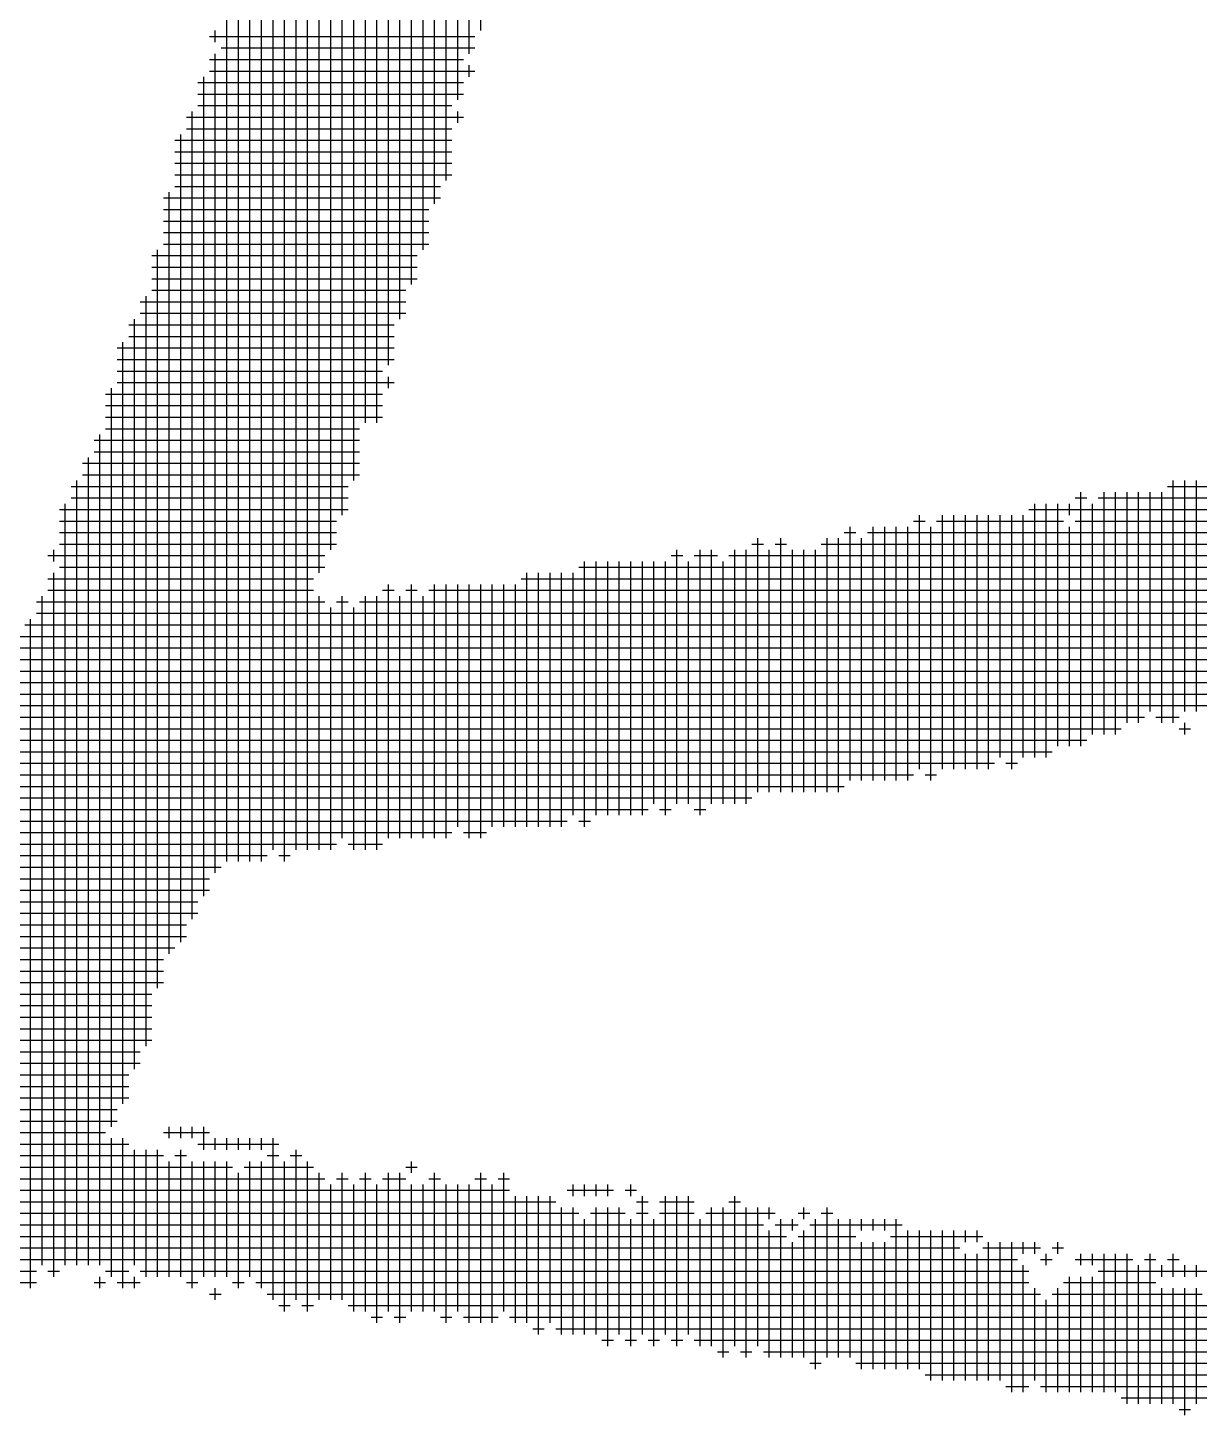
# Model space of a CAD drawing. Header units: feet. Extents: x 0 to 708085, y 0 to 237600.
# Drawn here: x 583407.1 to 583790.7, y 10863.9 to 11318.5 of the extents above; entities that cross this region are included whole.
import ezdxf

# ---------------------------------------------------------------- set-up
doc = ezdxf.new("R2010")
doc.units = ezdxf.units.FT
doc.header["$LTSCALE"] = 2200
doc.header["$MEASUREMENT"] = 0
doc.layers.add('CX-MISC', color=2, linetype='CONTINUOUS')

msp = doc.modelspace()

# ---------------------------------------------------------------- linework, layer by layer
at = {"layer": 'CX-MISC'}
for p, q in [((583551.64, 11309.98, 9817.04), (583551.64, 11737.12, 9817.04)), ((583547.86, 11294.86, 9817.04), (583547.86, 11718.22, 9817.04)), ((583544.08, 11268.4, 9817.04), (583544.08, 11684.2, 9817.04)), ((583540.3, 11260.84, 9817.04), (583540.3, 11646.4, 9817.04)), ((583532.74, 11234.38, 9817.04), (583532.74, 11642.62, 9817.04)), ((583536.52, 11245.72, 9817.04), (583536.52, 11642.62, 9817.04)), ((583525.18, 11207.92, 9817.04), (583525.18, 11638.84, 9817.04)), ((583528.96, 11223.04, 9817.04), (583528.96, 11638.84, 9817.04)), ((583521.4, 11189.02, 9817.04), (583521.4, 11635.06, 9817.04)), ((583517.62, 11189.02, 9817.04), (583517.62, 11517.88, 9817.04)), ((583513.84, 11170.12, 9817.04), (583513.84, 11487.64, 9817.04)), ((583510.06, 11158.78, 9817.04), (583510.06, 11468.74, 9817.04)), ((583506.28, 11147.44, 9817.04), (583506.28, 11453.62, 9817.04)), ((583502.5, 11139.88, 9817.04), (583502.5, 11442.28, 9817.04)), ((583498.72, 11049.16, 9817.04), (583498.72, 11423.38, 9817.04)), ((583494.94, 11049.16, 9817.04), (583494.94, 11412.04, 9817.04)), ((583491.16, 11045.38, 9817.04), (583491.16, 11389.36, 9817.04)), ((583487.38, 11049.16, 9817.04), (583487.38, 11378.02, 9817.04)), ((583483.6, 11045.38, 9817.04), (583483.6, 11359.12, 9817.04)), ((583479.82, 11045.38, 9817.04), (583479.82, 11355.34, 9817.04)), ((583476.04, 11045.38, 9817.04), (583476.04, 11344, 9817.04)), ((583472.26, 11045.38, 9817.04), (583472.26, 11332.66, 9817.04)), ((583555.42, 11317.54, 9817.04), (583555.42, 11321.32, 9817.04)), ((583466.59, 11315.65, 9817.04), (583553.53, 11315.65, 9817.04)), ((583468.48, 11313.76, 9817.04), (583468.48, 11317.54, 9817.04)), ((583468.48, 11041.6, 9817.04), (583468.48, 11309.98, 9817.04)), ((583470.37, 11311.87, 9817.04), (583553.53, 11311.87, 9817.04)), ((583466.59, 11308.09, 9817.04), (583549.75, 11308.09, 9817.04)), ((583551.64, 11302.42, 9817.04), (583551.64, 11306.2, 9817.04)), ((583462.81, 11300.53, 9817.04), (583549.75, 11300.53, 9817.04)), ((583464.7, 11034.04, 9817.04), (583464.7, 11302.42, 9817.04)), ((583466.59, 11304.31, 9817.04), (583553.53, 11304.31, 9817.04)), ((583462.81, 11296.75, 9817.04), (583549.75, 11296.75, 9817.04)), ((583460.92, 11026.48, 9817.04), (583460.92, 11291.08, 9817.04)), ((583462.81, 11292.97, 9817.04), (583545.97, 11292.97, 9817.04)), ((583547.86, 11287.3, 9817.04), (583547.86, 11291.08, 9817.04)), ((583459.03, 11289.19, 9817.04), (583549.75, 11289.19, 9817.04)), ((583457.14, 11018.92, 9817.04), (583457.14, 11283.52, 9817.04)), ((583459.03, 11285.41, 9817.04), (583545.97, 11285.41, 9817.04)), ((583455.25, 11281.63, 9817.04), (583545.97, 11281.63, 9817.04)), ((583455.25, 11277.85, 9817.04), (583545.97, 11277.85, 9817.04)), ((583455.25, 11274.07, 9817.04), (583545.97, 11274.07, 9817.04)), ((583455.25, 11270.29, 9817.04), (583545.97, 11270.29, 9817.04)), ((583453.36, 11015.14, 9817.04), (583453.36, 11264.62, 9817.04)), ((583455.25, 11266.51, 9817.04), (583542.19, 11266.51, 9817.04)), ((583451.47, 11262.73, 9817.04), (583542.19, 11262.73, 9817.04)), ((583451.47, 11258.95, 9817.04), (583538.41, 11258.95, 9817.04)), ((583451.47, 11255.17, 9817.04), (583538.41, 11255.17, 9817.04)), ((583451.47, 11251.39, 9817.04), (583538.41, 11251.39, 9817.04)), ((583449.58, 11003.8, 9817.04), (583449.58, 11245.72, 9817.04)), ((583451.47, 11247.61, 9817.04), (583538.41, 11247.61, 9817.04)), ((583447.69, 11243.83, 9817.04), (583534.63, 11243.83, 9817.04)), ((583447.69, 11240.05, 9817.04), (583534.63, 11240.05, 9817.04)), ((583447.69, 11236.27, 9817.04), (583534.63, 11236.27, 9817.04)), ((583447.69, 11232.49, 9817.04), (583530.85, 11232.49, 9817.04)), ((583443.91, 11228.71, 9817.04), (583530.85, 11228.71, 9817.04)), ((583445.8, 10984.9, 9817.04), (583445.8, 11230.6, 9817.04)), ((583442.02, 10977.34, 9817.04), (583442.02, 11223.04, 9817.04)), ((583443.91, 11224.93, 9817.04), (583530.85, 11224.93, 9817.04)), ((583440.13, 11221.15, 9817.04), (583527.07, 11221.15, 9817.04)), ((583438.24, 10966, 9817.04), (583438.24, 11215.48, 9817.04)), ((583440.13, 11217.37, 9817.04), (583527.07, 11217.37, 9817.04)), ((583436.35, 11213.59, 9817.04), (583527.07, 11213.59, 9817.04)), ((583436.35, 11209.81, 9817.04), (583527.07, 11209.81, 9817.04)), ((583436.35, 11206.03, 9817.04), (583523.29, 11206.03, 9817.04)), ((583434.46, 10958.44, 9817.04), (583434.46, 11200.36, 9817.04)), ((583436.35, 11202.25, 9817.04), (583527.07, 11202.25, 9817.04)), ((583525.18, 11200.36, 9817.04), (583525.18, 11204.14, 9817.04)), ((583432.57, 11198.47, 9817.04), (583523.29, 11198.47, 9817.04)), ((583432.57, 11194.69, 9817.04), (583523.29, 11194.69, 9817.04)), ((583432.57, 11190.91, 9817.04), (583523.29, 11190.91, 9817.04)), ((583432.57, 11187.13, 9817.04), (583515.73, 11187.13, 9817.04)), ((583428.79, 11183.35, 9817.04), (583515.73, 11183.35, 9817.04)), ((583430.68, 10913.08, 9817.04), (583430.68, 11185.24, 9817.04)), ((583426.9, 10913.08, 9817.04), (583426.9, 11177.68, 9817.04)), ((583428.79, 11179.57, 9817.04), (583515.73, 11179.57, 9817.04)), ((583425.01, 11175.79, 9817.04), (583515.73, 11175.79, 9817.04)), ((583421.23, 11168.23, 9817.04), (583511.95, 11168.23, 9817.04)), ((583423.12, 10913.08, 9817.04), (583423.12, 11170.12, 9817.04)), ((583425.01, 11172.01, 9817.04), (583515.73, 11172.01, 9817.04)), ((583780.33, 11168.23, 9817.04), (584415.37, 11168.23, 9817.04)), ((583782.22, 11090.74, 9817.04), (583782.22, 11170.12, 9817.04)), ((583786, 11094.52, 9817.04), (583786, 11170.12, 9817.04)), ((583789.78, 11094.52, 9817.04), (583789.78, 11170.12, 9817.04)), ((583421.23, 11164.45, 9817.04), (583511.95, 11164.45, 9817.04)), ((583750.09, 11164.45, 9817.04), (583753.87, 11164.45, 9817.04)), ((583751.98, 11083.18, 9817.04), (583751.98, 11166.34, 9817.04)), ((583757.65, 11164.45, 9817.04), (584362.45, 11164.45, 9817.04)), ((583759.54, 11086.96, 9817.04), (583759.54, 11166.34, 9817.04)), ((583763.32, 11086.96, 9817.04), (583763.32, 11166.34, 9817.04)), ((583767.1, 11090.74, 9817.04), (583767.1, 11166.34, 9817.04)), ((583770.88, 11090.74, 9817.04), (583770.88, 11166.34, 9817.04)), ((583774.66, 11094.52, 9817.04), (583774.66, 11166.34, 9817.04)), ((583778.44, 11090.74, 9817.04), (583778.44, 11166.34, 9817.04)), ((583417.45, 11160.67, 9817.04), (583511.95, 11160.67, 9817.04)), ((583419.34, 10913.08, 9817.04), (583419.34, 11162.56, 9817.04)), ((583734.97, 11160.67, 9817.04), (584362.45, 11160.67, 9817.04)), ((583736.86, 11079.4, 9817.04), (583736.86, 11162.56, 9817.04)), ((583740.64, 11079.4, 9817.04), (583740.64, 11162.56, 9817.04)), ((583744.42, 11083.18, 9817.04), (583744.42, 11162.56, 9817.04)), ((583748.2, 11158.78, 9817.04), (583748.2, 11162.56, 9817.04)), ((583755.76, 11086.96, 9817.04), (583755.76, 11162.56, 9817.04)), ((583417.45, 11156.89, 9817.04), (583508.17, 11156.89, 9817.04)), ((583676.38, 11071.84, 9817.04), (583676.38, 11155, 9817.04)), ((583683.94, 11071.84, 9817.04), (583683.94, 11155, 9817.04)), ((583687.72, 11071.84, 9817.04), (583687.72, 11155, 9817.04)), ((583691.5, 11071.84, 9817.04), (583691.5, 11155, 9817.04)), ((583695.28, 11071.84, 9817.04), (583695.28, 11155, 9817.04)), ((583697.17, 11156.89, 9817.04), (583700.95, 11156.89, 9817.04)), ((583699.06, 11075.62, 9817.04), (583699.06, 11158.78, 9817.04)), ((583702.84, 11071.84, 9817.04), (583702.84, 11155, 9817.04)), ((583704.73, 11156.89, 9817.04), (583746.31, 11156.89, 9817.04)), ((583706.62, 11075.62, 9817.04), (583706.62, 11158.78, 9817.04)), ((583710.4, 11075.62, 9817.04), (583710.4, 11158.78, 9817.04)), ((583714.18, 11075.62, 9817.04), (583714.18, 11158.78, 9817.04)), ((583717.96, 11075.62, 9817.04), (583717.96, 11158.78, 9817.04)), ((583721.74, 11075.62, 9817.04), (583721.74, 11158.78, 9817.04)), ((583725.52, 11079.4, 9817.04), (583725.52, 11158.78, 9817.04)), ((583729.3, 11075.62, 9817.04), (583729.3, 11158.78, 9817.04)), ((583733.08, 11079.4, 9817.04), (583733.08, 11158.78, 9817.04)), ((583748.2, 11083.18, 9817.04), (583748.2, 11155, 9817.04)), ((583750.09, 11156.89, 9817.04), (584332.21, 11156.89, 9817.04)), ((583417.45, 11153.11, 9817.04), (583508.17, 11153.11, 9817.04)), ((583646.14, 11068.06, 9817.04), (583646.14, 11151.22, 9817.04)), ((583653.7, 11068.06, 9817.04), (583653.7, 11151.22, 9817.04)), ((583668.82, 11068.06, 9817.04), (583668.82, 11151.22, 9817.04)), ((583672.6, 11068.06, 9817.04), (583672.6, 11151.22, 9817.04)), ((583674.49, 11153.11, 9817.04), (583678.27, 11153.11, 9817.04)), ((583680.16, 11071.84, 9817.04), (583680.16, 11151.22, 9817.04)), ((583682.05, 11153.11, 9817.04), (584301.97, 11153.11, 9817.04)), ((583413.67, 11145.55, 9817.04), (583504.39, 11145.55, 9817.04)), ((583415.56, 11143.66, 9817.04), (583415.56, 11147.44, 9817.04)), ((583417.45, 11149.33, 9817.04), (583508.17, 11149.33, 9817.04)), ((583617.79, 11145.55, 9817.04), (583621.57, 11145.55, 9817.04)), ((583619.68, 11064.28, 9817.04), (583619.68, 11147.44, 9817.04)), ((583625.35, 11145.55, 9817.04), (583632.91, 11145.55, 9817.04)), ((583627.24, 11060.5, 9817.04), (583627.24, 11147.44, 9817.04)), ((583631.02, 11064.28, 9817.04), (583631.02, 11147.44, 9817.04)), ((583636.69, 11145.55, 9817.04), (584249.05, 11145.55, 9817.04)), ((583638.58, 11064.28, 9817.04), (583638.58, 11147.44, 9817.04)), ((583642.36, 11064.28, 9817.04), (583642.36, 11147.44, 9817.04)), ((583644.25, 11149.33, 9817.04), (583648.03, 11149.33, 9817.04)), ((583649.92, 11068.06, 9817.04), (583649.92, 11147.44, 9817.04)), ((583651.81, 11149.33, 9817.04), (583655.59, 11149.33, 9817.04)), ((583657.48, 11068.06, 9817.04), (583657.48, 11147.44, 9817.04)), ((583661.26, 11068.06, 9817.04), (583661.26, 11147.44, 9817.04)), ((583665.04, 11068.06, 9817.04), (583665.04, 11147.44, 9817.04)), ((583666.93, 11149.33, 9817.04), (584264.17, 11149.33, 9817.04)), ((583417.45, 11141.77, 9817.04), (583504.39, 11141.77, 9817.04)), ((583587.55, 11141.77, 9817.04), (584226.37, 11141.77, 9817.04)), ((583589.44, 11056.72, 9817.04), (583589.44, 11143.66, 9817.04)), ((583593.22, 11060.5, 9817.04), (583593.22, 11143.66, 9817.04)), ((583597, 11060.5, 9817.04), (583597, 11143.66, 9817.04)), ((583600.78, 11060.5, 9817.04), (583600.78, 11143.66, 9817.04)), ((583604.56, 11060.5, 9817.04), (583604.56, 11143.66, 9817.04)), ((583608.34, 11060.5, 9817.04), (583608.34, 11143.66, 9817.04)), ((583612.12, 11064.28, 9817.04), (583612.12, 11143.66, 9817.04)), ((583615.9, 11060.5, 9817.04), (583615.9, 11143.66, 9817.04)), ((583623.46, 11064.28, 9817.04), (583623.46, 11143.66, 9817.04)), ((583634.8, 11064.28, 9817.04), (583634.8, 11143.66, 9817.04)), ((583413.67, 11137.99, 9817.04), (583500.61, 11137.99, 9817.04)), ((583415.56, 10909.3, 9817.04), (583415.56, 11139.88, 9817.04)), ((583568.65, 11137.99, 9817.04), (584211.25, 11137.99, 9817.04)), ((583570.54, 11056.72, 9817.04), (583570.54, 11139.88, 9817.04)), ((583574.32, 11056.72, 9817.04), (583574.32, 11139.88, 9817.04)), ((583578.1, 11056.72, 9817.04), (583578.1, 11139.88, 9817.04)), ((583581.88, 11056.72, 9817.04), (583581.88, 11139.88, 9817.04)), ((583585.66, 11060.5, 9817.04), (583585.66, 11139.88, 9817.04)), ((583411.78, 10913.08, 9817.04), (583411.78, 11132.32, 9817.04)), ((583413.67, 11134.21, 9817.04), (583500.61, 11134.21, 9817.04)), ((583502.5, 11049.16, 9817.04), (583502.5, 11132.32, 9817.04)), ((583510.06, 11052.94, 9817.04), (583510.06, 11132.32, 9817.04)), ((583517.62, 11049.16, 9817.04), (583517.62, 11132.32, 9817.04)), ((583521.4, 11049.16, 9817.04), (583521.4, 11132.32, 9817.04)), ((583523.29, 11134.21, 9817.04), (583527.07, 11134.21, 9817.04)), ((583525.18, 11052.94, 9817.04), (583525.18, 11136.1, 9817.04)), ((583528.96, 11052.94, 9817.04), (583528.96, 11132.32, 9817.04)), ((583530.85, 11134.21, 9817.04), (583534.63, 11134.21, 9817.04)), ((583532.74, 11052.94, 9817.04), (583532.74, 11136.1, 9817.04)), ((583536.52, 11052.94, 9817.04), (583536.52, 11132.32, 9817.04)), ((583538.41, 11134.21, 9817.04), (584165.89, 11134.21, 9817.04)), ((583540.3, 11052.94, 9817.04), (583540.3, 11136.1, 9817.04)), ((583544.08, 11052.94, 9817.04), (583544.08, 11136.1, 9817.04)), ((583547.86, 11056.72, 9817.04), (583547.86, 11136.1, 9817.04)), ((583551.64, 11052.94, 9817.04), (583551.64, 11136.1, 9817.04)), ((583555.42, 11052.94, 9817.04), (583555.42, 11136.1, 9817.04)), ((583559.2, 11056.72, 9817.04), (583559.2, 11136.1, 9817.04)), ((583562.98, 11056.72, 9817.04), (583562.98, 11136.1, 9817.04)), ((583566.76, 11056.72, 9817.04), (583566.76, 11136.1, 9817.04)), ((583409.89, 11130.43, 9817.04), (583504.39, 11130.43, 9817.04)), ((583506.28, 11049.16, 9817.04), (583506.28, 11128.54, 9817.04)), ((583508.17, 11130.43, 9817.04), (583511.95, 11130.43, 9817.04)), ((583513.84, 11049.16, 9817.04), (583513.84, 11128.54, 9817.04)), ((583515.73, 11130.43, 9817.04), (584112.97, 11130.43, 9817.04)), ((583406.11, 11122.87, 9817.04), (584067.61, 11122.87, 9817.04)), ((583408, 10905.52, 9817.04), (583408, 11124.76, 9817.04)), ((583409.89, 11126.65, 9817.04), (584097.85, 11126.65, 9817.04)), ((583402.33, 11119.09, 9817.04), (584018.47, 11119.09, 9817.04)), ((583398.55, 11115.31, 9817.04), (583976.89, 11115.31, 9817.04)), ((583364.53, 11111.53, 9817.04), (583931.53, 11111.53, 9817.04)), ((583345.63, 11107.75, 9817.04), (583908.85, 11107.75, 9817.04)), ((583285.15, 11100.19, 9817.04), (583840.81, 11100.19, 9817.04)), ((583326.73, 11103.97, 9817.04), (583863.49, 11103.97, 9817.04)), ((583270.03, 11096.41, 9817.04), (583814.35, 11096.41, 9817.04)), ((583239.79, 11092.63, 9817.04), (583772.77, 11092.63, 9817.04)), ((583776.55, 11092.63, 9817.04), (583784.11, 11092.63, 9817.04)), ((583220.89, 11088.85, 9817.04), (583765.21, 11088.85, 9817.04)), ((583784.11, 11088.85, 9817.04), (583787.89, 11088.85, 9817.04)), ((583786, 11086.96, 9817.04), (583786, 11090.74, 9817.04)), ((583194.43, 11085.07, 9817.04), (583753.87, 11085.07, 9817.04)), ((583152.85, 11077.51, 9817.04), (583723.63, 11077.51, 9817.04)), ((583175.53, 11081.29, 9817.04), (583742.53, 11081.29, 9817.04)), ((583727.41, 11077.51, 9817.04), (583731.19, 11077.51, 9817.04)), ((583122.61, 11073.73, 9817.04), (583697.17, 11073.73, 9817.04)), ((583700.95, 11073.73, 9817.04), (583704.73, 11073.73, 9817.04)), ((583092.37, 11069.95, 9817.04), (583674.49, 11069.95, 9817.04)), ((583069.69, 11066.17, 9817.04), (583644.25, 11066.17, 9817.04)), ((583058.35, 11062.39, 9817.04), (583610.23, 11062.39, 9817.04)), ((583614.01, 11062.39, 9817.04), (583617.79, 11062.39, 9817.04)), ((583625.35, 11062.39, 9817.04), (583629.13, 11062.39, 9817.04)), ((583016.77, 11054.83, 9817.04), (583545.97, 11054.83, 9817.04)), ((583039.45, 11058.61, 9817.04), (583583.77, 11058.61, 9817.04)), ((583549.75, 11054.83, 9817.04), (583557.31, 11054.83, 9817.04)), ((583587.55, 11058.61, 9817.04), (583591.33, 11058.61, 9817.04)), ((583009.21, 11051.05, 9817.04), (583508.17, 11051.05, 9817.04)), ((583511.95, 11051.05, 9817.04), (583523.29, 11051.05, 9817.04)), ((582986.53, 11047.27, 9817.04), (583485.49, 11047.27, 9817.04)), ((583489.27, 11047.27, 9817.04), (583493.05, 11047.27, 9817.04)), ((582967.63, 11043.49, 9817.04), (583470.37, 11043.49, 9817.04)), ((582967.63, 11039.71, 9817.04), (583466.59, 11039.71, 9817.04)), ((582963.85, 11035.93, 9817.04), (583466.59, 11035.93, 9817.04)), ((582963.85, 11032.15, 9817.04), (583462.81, 11032.15, 9817.04)), ((583364.53, 11028.37, 9817.04), (583462.81, 11028.37, 9817.04)), ((583364.53, 11024.59, 9817.04), (583459.03, 11024.59, 9817.04)), ((583360.75, 11020.81, 9817.04), (583459.03, 11020.81, 9817.04)), ((583364.53, 11017.03, 9817.04), (583455.25, 11017.03, 9817.04)), ((583356.97, 11009.47, 9817.04), (583451.47, 11009.47, 9817.04)), ((583360.75, 11013.25, 9817.04), (583451.47, 11013.25, 9817.04)), ((583360.75, 11005.69, 9817.04), (583451.47, 11005.69, 9817.04)), ((583356.97, 11001.91, 9817.04), (583447.69, 11001.91, 9817.04)), ((583353.19, 10998.13, 9817.04), (583447.69, 10998.13, 9817.04)), ((583349.41, 10994.35, 9817.04), (583447.69, 10994.35, 9817.04)), ((583349.41, 10986.79, 9817.04), (583447.69, 10986.79, 9817.04)), ((583353.19, 10990.57, 9817.04), (583447.69, 10990.57, 9817.04)), ((583349.41, 10983.01, 9817.04), (583443.91, 10983.01, 9817.04)), ((583345.63, 10979.23, 9817.04), (583443.91, 10979.23, 9817.04)), ((582994.09, 10975.45, 9817.04), (583440.13, 10975.45, 9817.04)), ((583001.65, 10971.67, 9817.04), (583440.13, 10971.67, 9817.04)), ((583005.43, 10967.89, 9817.04), (583440.13, 10967.89, 9817.04)), ((583020.55, 10964.11, 9817.04), (583436.35, 10964.11, 9817.04)), ((583039.45, 10960.33, 9817.04), (583436.35, 10960.33, 9817.04)), ((583054.57, 10956.55, 9817.04), (583432.57, 10956.55, 9817.04)), ((583434.46, 10909.3, 9817.04), (583434.46, 10954.66, 9817.04)), ((583438.24, 10905.52, 9817.04), (583438.24, 10954.66, 9817.04)), ((583451.47, 10956.55, 9817.04), (583466.59, 10956.55, 9817.04)), ((583453.36, 10954.66, 9817.04), (583453.36, 10958.44, 9817.04)), ((583457.14, 10954.66, 9817.04), (583457.14, 10958.44, 9817.04)), ((583460.92, 10954.66, 9817.04), (583460.92, 10958.44, 9817.04)), ((583464.7, 10950.88, 9817.04), (583464.7, 10958.44, 9817.04)), ((583468.48, 10950.88, 9817.04), (583468.48, 10954.66, 9817.04)), ((583472.26, 10950.88, 9817.04), (583472.26, 10954.66, 9817.04)), ((583476.04, 10950.88, 9817.04), (583476.04, 10954.66, 9817.04)), ((583479.82, 10950.88, 9817.04), (583479.82, 10954.66, 9817.04)), ((583483.6, 10950.88, 9817.04), (583483.6, 10954.66, 9817.04)), ((583487.38, 10901.74, 9817.04), (583487.38, 10954.66, 9817.04)), ((583081.03, 10952.77, 9817.04), (583440.13, 10952.77, 9817.04)), ((583442.02, 10913.08, 9817.04), (583442.02, 10950.88, 9817.04)), ((583445.8, 10909.3, 9817.04), (583445.8, 10950.88, 9817.04)), ((583449.58, 10909.3, 9817.04), (583449.58, 10950.88, 9817.04)), ((583457.14, 10909.3, 9817.04), (583457.14, 10950.88, 9817.04)), ((583462.81, 10952.77, 9817.04), (583489.27, 10952.77, 9817.04)), ((583494.94, 10901.74, 9817.04), (583494.94, 10950.88, 9817.04)), ((583099.93, 10948.99, 9817.04), (583451.47, 10948.99, 9817.04)), ((583453.36, 10909.3, 9817.04), (583453.36, 10947.1, 9817.04)), ((583455.25, 10948.99, 9817.04), (583459.03, 10948.99, 9817.04)), ((583460.92, 10905.52, 9817.04), (583460.92, 10947.1, 9817.04)), ((583464.7, 10909.3, 9817.04), (583464.7, 10947.1, 9817.04)), ((583468.48, 10909.3, 9817.04), (583468.48, 10947.1, 9817.04)), ((583472.26, 10909.3, 9817.04), (583472.26, 10947.1, 9817.04)), ((583479.82, 10909.3, 9817.04), (583479.82, 10947.1, 9817.04)), ((583483.6, 10905.52, 9817.04), (583483.6, 10947.1, 9817.04)), ((583485.49, 10948.99, 9817.04), (583489.27, 10948.99, 9817.04)), ((583491.16, 10897.96, 9817.04), (583491.16, 10947.1, 9817.04)), ((583493.05, 10948.99, 9817.04), (583496.83, 10948.99, 9817.04)), ((583498.72, 10897.96, 9817.04), (583498.72, 10947.1, 9817.04)), ((583532.74, 10943.32, 9817.04), (583532.74, 10947.1, 9817.04)), ((583156.63, 10945.21, 9817.04), (583474.15, 10945.21, 9817.04)), ((583175.53, 10941.43, 9817.04), (583504.39, 10941.43, 9817.04)), ((583476.04, 10905.52, 9817.04), (583476.04, 10943.32, 9817.04)), ((583477.93, 10945.21, 9817.04), (583500.61, 10945.21, 9817.04)), ((583502.5, 10901.74, 9817.04), (583502.5, 10943.32, 9817.04)), ((583508.17, 10941.43, 9817.04), (583511.95, 10941.43, 9817.04)), ((583510.06, 10901.74, 9817.04), (583510.06, 10943.32, 9817.04)), ((583515.73, 10941.43, 9817.04), (583519.51, 10941.43, 9817.04)), ((583517.62, 10897.96, 9817.04), (583517.62, 10943.32, 9817.04)), ((583523.29, 10941.43, 9817.04), (583530.85, 10941.43, 9817.04)), ((583525.18, 10897.96, 9817.04), (583525.18, 10943.32, 9817.04)), ((583528.96, 10894.18, 9817.04), (583528.96, 10943.32, 9817.04)), ((583530.85, 10945.21, 9817.04), (583534.63, 10945.21, 9817.04)), ((583538.41, 10941.43, 9817.04), (583542.19, 10941.43, 9817.04)), ((583540.3, 10897.96, 9817.04), (583540.3, 10943.32, 9817.04)), ((583553.53, 10941.43, 9817.04), (583557.31, 10941.43, 9817.04)), ((583555.42, 10894.18, 9817.04), (583555.42, 10943.32, 9817.04)), ((583561.09, 10941.43, 9817.04), (583564.87, 10941.43, 9817.04)), ((583562.98, 10897.96, 9817.04), (583562.98, 10943.32, 9817.04)), ((583213.33, 10937.65, 9817.04), (583564.87, 10937.65, 9817.04)), ((583506.28, 10901.74, 9817.04), (583506.28, 10939.54, 9817.04)), ((583513.84, 10897.96, 9817.04), (583513.84, 10939.54, 9817.04)), ((583521.4, 10894.18, 9817.04), (583521.4, 10939.54, 9817.04)), ((583532.74, 10897.96, 9817.04), (583532.74, 10939.54, 9817.04)), ((583536.52, 10897.96, 9817.04), (583536.52, 10939.54, 9817.04)), ((583544.08, 10894.18, 9817.04), (583544.08, 10939.54, 9817.04)), ((583547.86, 10897.96, 9817.04), (583547.86, 10939.54, 9817.04)), ((583551.64, 10894.18, 9817.04), (583551.64, 10939.54, 9817.04)), ((583559.2, 10894.18, 9817.04), (583559.2, 10939.54, 9817.04)), ((583583.77, 10937.65, 9817.04), (583598.89, 10937.65, 9817.04)), ((583585.66, 10935.76, 9817.04), (583585.66, 10939.54, 9817.04)), ((583589.44, 10935.76, 9817.04), (583589.44, 10939.54, 9817.04)), ((583593.22, 10935.76, 9817.04), (583593.22, 10939.54, 9817.04)), ((583597, 10935.76, 9817.04), (583597, 10939.54, 9817.04)), ((583602.67, 10937.65, 9817.04), (583606.45, 10937.65, 9817.04)), ((583604.56, 10935.76, 9817.04), (583604.56, 10939.54, 9817.04)), ((583254.91, 10933.87, 9817.04), (583579.99, 10933.87, 9817.04)), ((583566.76, 10894.18, 9817.04), (583566.76, 10935.76, 9817.04)), ((583570.54, 10894.18, 9817.04), (583570.54, 10935.76, 9817.04)), ((583574.32, 10890.4, 9817.04), (583574.32, 10935.76, 9817.04)), ((583578.1, 10894.18, 9817.04), (583578.1, 10935.76, 9817.04)), ((583581.88, 10890.4, 9817.04), (583581.88, 10931.98, 9817.04)), ((583585.66, 10890.4, 9817.04), (583585.66, 10931.98, 9817.04)), ((583593.22, 10890.4, 9817.04), (583593.22, 10931.98, 9817.04)), ((583597, 10886.62, 9817.04), (583597, 10931.98, 9817.04)), ((583600.78, 10890.4, 9817.04), (583600.78, 10931.98, 9817.04)), ((583606.45, 10933.87, 9817.04), (583610.23, 10933.87, 9817.04)), ((583608.34, 10890.4, 9817.04), (583608.34, 10935.76, 9817.04)), ((583614.01, 10933.87, 9817.04), (583625.35, 10933.87, 9817.04)), ((583615.9, 10890.4, 9817.04), (583615.9, 10935.76, 9817.04)), ((583619.68, 10886.62, 9817.04), (583619.68, 10935.76, 9817.04)), ((583623.46, 10890.4, 9817.04), (583623.46, 10935.76, 9817.04)), ((583631.02, 10886.62, 9817.04), (583631.02, 10931.98, 9817.04)), ((583634.8, 10882.84, 9817.04), (583634.8, 10931.98, 9817.04)), ((583636.69, 10933.87, 9817.04), (583640.47, 10933.87, 9817.04)), ((583638.58, 10886.62, 9817.04), (583638.58, 10935.76, 9817.04)), ((583642.36, 10882.84, 9817.04), (583642.36, 10931.98, 9817.04)), ((583646.14, 10886.62, 9817.04), (583646.14, 10931.98, 9817.04)), ((583649.92, 10928.2, 9817.04), (583649.92, 10931.98, 9817.04)), ((583661.26, 10928.2, 9817.04), (583661.26, 10931.98, 9817.04)), ((583668.82, 10882.84, 9817.04), (583668.82, 10931.98, 9817.04)), ((583281.37, 10930.09, 9817.04), (583587.55, 10930.09, 9817.04)), ((583589.44, 10890.4, 9817.04), (583589.44, 10928.2, 9817.04)), ((583591.33, 10930.09, 9817.04), (583602.67, 10930.09, 9817.04)), ((583604.56, 10886.62, 9817.04), (583604.56, 10928.2, 9817.04)), ((583606.45, 10930.09, 9817.04), (583610.23, 10930.09, 9817.04)), ((583612.12, 10886.62, 9817.04), (583612.12, 10928.2, 9817.04)), ((583614.01, 10930.09, 9817.04), (583625.35, 10930.09, 9817.04)), ((583627.24, 10886.62, 9817.04), (583627.24, 10928.2, 9817.04)), ((583629.13, 10930.09, 9817.04), (583651.81, 10930.09, 9817.04)), ((583653.7, 10882.84, 9817.04), (583653.7, 10928.2, 9817.04)), ((583657.48, 10924.42, 9817.04), (583657.48, 10928.2, 9817.04)), ((583659.37, 10930.09, 9817.04), (583663.15, 10930.09, 9817.04)), ((583665.04, 10879.06, 9817.04), (583665.04, 10928.2, 9817.04)), ((583666.93, 10930.09, 9817.04), (583670.71, 10930.09, 9817.04)), ((583672.6, 10882.84, 9817.04), (583672.6, 10928.2, 9817.04)), ((583676.38, 10882.84, 9817.04), (583676.38, 10928.2, 9817.04)), ((583680.16, 10924.42, 9817.04), (583680.16, 10928.2, 9817.04)), ((583683.94, 10924.42, 9817.04), (583683.94, 10928.2, 9817.04)), ((583687.72, 10924.42, 9817.04), (583687.72, 10928.2, 9817.04)), ((583691.5, 10879.06, 9817.04), (583691.5, 10928.2, 9817.04)), ((583315.39, 10926.31, 9817.04), (583648.03, 10926.31, 9817.04)), ((583649.92, 10882.84, 9817.04), (583649.92, 10924.42, 9817.04)), ((583651.81, 10926.31, 9817.04), (583659.37, 10926.31, 9817.04)), ((583661.26, 10882.84, 9817.04), (583661.26, 10924.42, 9817.04)), ((583663.15, 10926.31, 9817.04), (583693.39, 10926.31, 9817.04)), ((583695.28, 10879.06, 9817.04), (583695.28, 10924.42, 9817.04)), ((583699.06, 10879.06, 9817.04), (583699.06, 10924.42, 9817.04)), ((583702.84, 10875.28, 9817.04), (583702.84, 10924.42, 9817.04)), ((583706.62, 10875.28, 9817.04), (583706.62, 10924.42, 9817.04)), ((583710.4, 10875.28, 9817.04), (583710.4, 10924.42, 9817.04)), ((583714.18, 10920.64, 9817.04), (583714.18, 10924.42, 9817.04)), ((583717.96, 10920.64, 9817.04), (583717.96, 10924.42, 9817.04)), ((583319.17, 10922.53, 9817.04), (583655.59, 10922.53, 9817.04)), ((583319.17, 10918.75, 9817.04), (583712.29, 10918.75, 9817.04)), ((583657.48, 10882.84, 9817.04), (583657.48, 10920.64, 9817.04)), ((583659.37, 10922.53, 9817.04), (583678.27, 10922.53, 9817.04)), ((583680.16, 10879.06, 9817.04), (583680.16, 10920.64, 9817.04)), ((583683.94, 10879.06, 9817.04), (583683.94, 10920.64, 9817.04)), ((583687.72, 10879.06, 9817.04), (583687.72, 10920.64, 9817.04)), ((583689.61, 10922.53, 9817.04), (583719.85, 10922.53, 9817.04)), ((583719.85, 10918.75, 9817.04), (583738.75, 10918.75, 9817.04)), ((583721.74, 10875.28, 9817.04), (583721.74, 10920.64, 9817.04)), ((583725.52, 10875.28, 9817.04), (583725.52, 10920.64, 9817.04)), ((583729.3, 10871.5, 9817.04), (583729.3, 10920.64, 9817.04)), ((583733.08, 10916.86, 9817.04), (583733.08, 10920.64, 9817.04)), ((583736.86, 10916.86, 9817.04), (583736.86, 10920.64, 9817.04)), ((583742.53, 10918.75, 9817.04), (583746.31, 10918.75, 9817.04)), ((583744.42, 10916.86, 9817.04), (583744.42, 10920.64, 9817.04)), ((583315.39, 10914.97, 9817.04), (583731.19, 10914.97, 9817.04)), ((583714.18, 10875.28, 9817.04), (583714.18, 10916.86, 9817.04)), ((583717.96, 10875.28, 9817.04), (583717.96, 10916.86, 9817.04)), ((583738.75, 10914.97, 9817.04), (583742.53, 10914.97, 9817.04)), ((583740.64, 10913.08, 9817.04), (583740.64, 10916.86, 9817.04)), ((583750.09, 10914.97, 9817.04), (583768.99, 10914.97, 9817.04)), ((583751.98, 10913.08, 9817.04), (583751.98, 10916.86, 9817.04)), ((583755.76, 10913.08, 9817.04), (583755.76, 10916.86, 9817.04)), ((583759.54, 10871.5, 9817.04), (583759.54, 10916.86, 9817.04)), ((583763.32, 10871.5, 9817.04), (583763.32, 10916.86, 9817.04)), ((583767.1, 10867.72, 9817.04), (583767.1, 10916.86, 9817.04)), ((583772.77, 10914.97, 9817.04), (583776.55, 10914.97, 9817.04)), ((583774.66, 10867.72, 9817.04), (583774.66, 10916.86, 9817.04)), ((583780.33, 10914.97, 9817.04), (583784.11, 10914.97, 9817.04)), ((583782.22, 10909.3, 9817.04), (583782.22, 10916.86, 9817.04)), ((583315.39, 10911.19, 9817.04), (583409.89, 10911.19, 9817.04)), ((583413.67, 10911.19, 9817.04), (583417.45, 10911.19, 9817.04)), ((583430.68, 10905.52, 9817.04), (583430.68, 10909.3, 9817.04)), ((583432.57, 10911.19, 9817.04), (583440.13, 10911.19, 9817.04)), ((583442.02, 10905.52, 9817.04), (583442.02, 10909.3, 9817.04)), ((583443.91, 10911.19, 9817.04), (583734.97, 10911.19, 9817.04)), ((583733.08, 10871.5, 9817.04), (583733.08, 10913.08, 9817.04)), ((583748.2, 10871.5, 9817.04), (583748.2, 10909.3, 9817.04)), ((583751.98, 10871.5, 9817.04), (583751.98, 10909.3, 9817.04)), ((583755.76, 10871.5, 9817.04), (583755.76, 10909.3, 9817.04)), ((583757.65, 10911.19, 9817.04), (583799.23, 10911.19, 9817.04)), ((583770.88, 10867.72, 9817.04), (583770.88, 10913.08, 9817.04)), ((583778.44, 10909.3, 9817.04), (583778.44, 10913.08, 9817.04)), ((583786, 10909.3, 9817.04), (583786, 10913.08, 9817.04)), ((583789.78, 10909.3, 9817.04), (583789.78, 10913.08, 9817.04)), ((583311.61, 10907.41, 9817.04), (583409.89, 10907.41, 9817.04)), ((583428.79, 10907.41, 9817.04), (583432.57, 10907.41, 9817.04)), ((583436.35, 10907.41, 9817.04), (583443.91, 10907.41, 9817.04)), ((583459.03, 10907.41, 9817.04), (583462.81, 10907.41, 9817.04)), ((583468.48, 10901.74, 9817.04), (583468.48, 10905.52, 9817.04)), ((583474.15, 10907.41, 9817.04), (583477.93, 10907.41, 9817.04)), ((583481.71, 10907.41, 9817.04), (583734.97, 10907.41, 9817.04)), ((583736.86, 10875.28, 9817.04), (583736.86, 10905.52, 9817.04)), ((583744.42, 10871.5, 9817.04), (583744.42, 10905.52, 9817.04)), ((583746.31, 10907.41, 9817.04), (583776.55, 10907.41, 9817.04)), ((583778.44, 10867.72, 9817.04), (583778.44, 10905.52, 9817.04)), ((583782.22, 10867.72, 9817.04), (583782.22, 10905.52, 9817.04)), ((583786, 10863.94, 9817.04), (583786, 10905.52, 9817.04)), ((583789.78, 10867.72, 9817.04), (583789.78, 10905.52, 9817.04)), ((583466.59, 10903.63, 9817.04), (583470.37, 10903.63, 9817.04)), ((583485.49, 10903.63, 9817.04), (583738.75, 10903.63, 9817.04)), ((583740.64, 10871.5, 9817.04), (583740.64, 10901.74, 9817.04)), ((583742.53, 10903.63, 9817.04), (583791.67, 10903.63, 9817.04)), ((583489.27, 10899.85, 9817.04), (583493.05, 10899.85, 9817.04)), ((583496.83, 10899.85, 9817.04), (583500.61, 10899.85, 9817.04)), ((583511.95, 10899.85, 9817.04), (583874.83, 10899.85, 9817.04)), ((583519.51, 10896.07, 9817.04), (583523.29, 10896.07, 9817.04)), ((583527.07, 10896.07, 9817.04), (583530.85, 10896.07, 9817.04)), ((583542.19, 10896.07, 9817.04), (583545.97, 10896.07, 9817.04)), ((583549.75, 10896.07, 9817.04), (583561.09, 10896.07, 9817.04)), ((583564.87, 10896.07, 9817.04), (583882.39, 10896.07, 9817.04)), ((583572.43, 10892.29, 9817.04), (583576.21, 10892.29, 9817.04)), ((583579.99, 10892.29, 9817.04), (583893.73, 10892.29, 9817.04)), ((583595.11, 10888.51, 9817.04), (583598.89, 10888.51, 9817.04)), ((583602.67, 10888.51, 9817.04), (583606.45, 10888.51, 9817.04)), ((583610.23, 10888.51, 9817.04), (583614.01, 10888.51, 9817.04)), ((583617.79, 10888.51, 9817.04), (583621.57, 10888.51, 9817.04)), ((583625.35, 10888.51, 9817.04), (583908.85, 10888.51, 9817.04)), ((583632.91, 10884.73, 9817.04), (583636.69, 10884.73, 9817.04)), ((583640.47, 10884.73, 9817.04), (583644.25, 10884.73, 9817.04)), ((583648.03, 10884.73, 9817.04), (583920.19, 10884.73, 9817.04)), ((583663.15, 10880.95, 9817.04), (583666.93, 10880.95, 9817.04)), ((583678.27, 10880.95, 9817.04), (583912.63, 10880.95, 9817.04)), ((583700.95, 10877.17, 9817.04), (584003.35, 10877.17, 9817.04)), ((583727.41, 10873.39, 9817.04), (583734.97, 10873.39, 9817.04)), ((583738.75, 10873.39, 9817.04), (583995.79, 10873.39, 9817.04)), ((583765.21, 10869.61, 9817.04), (584014.69, 10869.61, 9817.04)), ((583784.11, 10865.83, 9817.04), (583787.89, 10865.83, 9817.04))]:
    msp.add_line(p, q, dxfattribs=at)

doc.saveas('drawing.dxf')
